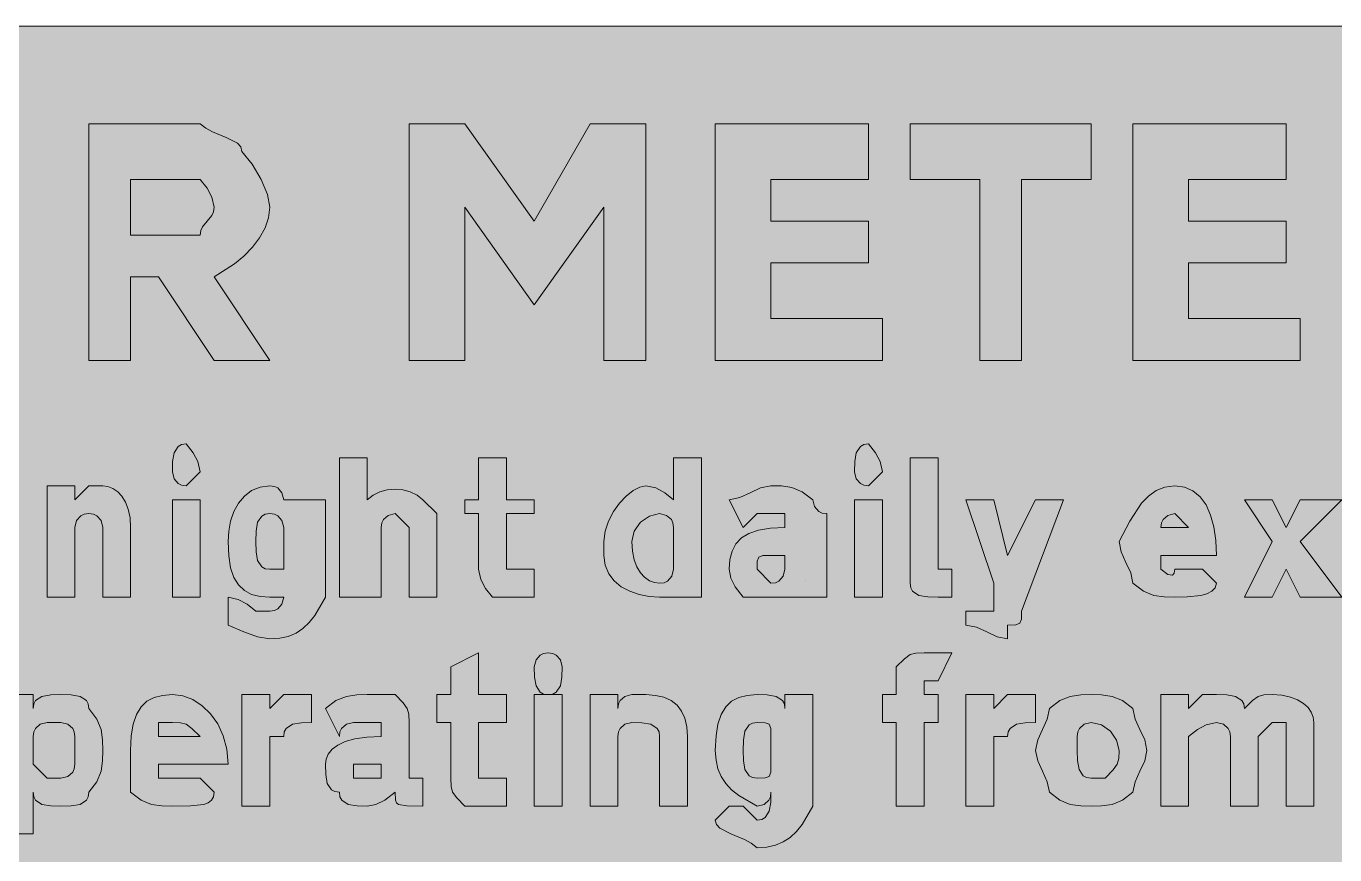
# Model space of a CAD drawing. Header units: metres. Extents: x 9 to 558, y 11 to 260.
# Drawn here: x 253.4 to 366.2, y 188.3 to 259.7 of the extents above; entities that cross this region are included whole.
import ezdxf

# ---------------------------------------------------------------- set-up
doc = ezdxf.new("R2010")
doc.units = ezdxf.units.M
for name, color, linetype, true_color in [('FILL_BLACK_000000', 7, 'Continuous', 0x000000), ('FILL_YELLOW_FFFF00', 7, 'Continuous', 0xffff00), ('STROKE_BLACK_000000', 7, 'Continuous', 0x000000)]:
    doc.layers.add(name, color=color, linetype=linetype, true_color=true_color)

msp = doc.modelspace()

# ---------------------------------------------------------------- hatches: boundary and pattern name
at = {"layer": 'FILL_BLACK_000000', "true_color": 0x000000}
h = msp.add_hatch(color=7, dxfattribs=at)
h.dxf.hatch_style = 1
h.paths.add_polyline_path([(258.81, 230.88), (258.81, 251.28), (268.41, 251.28), (268.91, 250.88), (269.48, 250.57), (270.66, 250.08), (271.62, 249.59), (271.9, 249.28), (272.01, 248.88), (272.89, 247.79), (273.66, 246.48), (274.2, 245.17), (274.41, 244.08), (274.3, 243.18), (274, 242.3), (273.52, 241.44), (272.91, 240.63), (272.18, 239.87), (271.37, 239.19), (269.61, 238.08), (274.41, 230.88), (269.61, 230.88), (264.81, 238.08), (262.41, 238.08), (262.41, 230.88), (258.81, 230.88)])
h.paths.add_polyline_path([(268.41, 241.68), (268.46, 242.08), (268.6, 242.39), (269.01, 242.88), (269.42, 243.37), (269.56, 243.68), (269.61, 244.08), (269.42, 244.96), (269.01, 245.73), (268.41, 246.48), (267.21, 246.48), (262.41, 246.48), (262.41, 241.68), (267.21, 241.68), (268.41, 241.68)], flags=16)
h = msp.add_hatch(color=7, dxfattribs=at)
h.dxf.hatch_style = 1
h.paths.add_polyline_path([(291.21, 244.08), (291.21, 230.88), (286.41, 230.88), (286.41, 251.28), (291.21, 251.28), (297.21, 242.88), (302.01, 251.28), (306.81, 251.28), (306.81, 230.88), (303.21, 230.88), (303.21, 244.08), (297.21, 235.68), (291.21, 244.08)])
h = msp.add_hatch(color=7, dxfattribs=at)
h.dxf.hatch_style = 1
h.paths.add_polyline_path([(317.61, 234.48), (327.21, 234.48), (327.21, 230.88), (312.81, 230.88), (312.81, 251.28), (326.01, 251.28), (326.01, 246.48), (317.61, 246.48), (317.61, 242.88), (326.01, 242.88), (326.01, 239.28), (317.61, 239.28), (317.61, 234.48)])
h = msp.add_hatch(color=7, dxfattribs=at)
h.dxf.hatch_style = 1
h.paths.add_polyline_path([(339.21, 230.88), (335.61, 230.88), (335.61, 246.48), (329.61, 246.48), (329.61, 251.28), (345.21, 251.28), (345.21, 246.48), (339.21, 246.48), (339.21, 230.88)])
h = msp.add_hatch(color=7, dxfattribs=at)
h.dxf.hatch_style = 1
h.paths.add_polyline_path([(353.61, 234.48), (363.21, 234.48), (363.21, 230.88), (348.81, 230.88), (348.81, 251.28), (362.01, 251.28), (362.01, 246.48), (353.61, 246.48), (353.61, 242.88), (362.01, 242.88), (362.01, 239.28), (353.61, 239.28), (353.61, 234.48)])
h = msp.add_hatch(color=7, dxfattribs=at)
h.dxf.hatch_style = 1
h.paths.add_polyline_path([(267.21, 220.08), (266.81, 220.13), (266.52, 220.27), (266.16, 220.68), (266.01, 221.28), (266.03, 222.16), (266.16, 222.93), (266.52, 223.47), (266.81, 223.63), (267.21, 223.68), (267.81, 222.93), (268.22, 222.16), (268.41, 221.28), (267.21, 220.08)])
h = msp.add_hatch(color=7, dxfattribs=at)
h.dxf.hatch_style = 1
h.paths.add_polyline_path([(326.01, 220.08), (325.61, 220.13), (325.32, 220.27), (324.96, 220.68), (324.81, 221.28), (324.83, 222.16), (324.96, 222.93), (325.32, 223.47), (325.61, 223.63), (326.01, 223.68), (326.61, 222.93), (327.02, 222.16), (327.21, 221.28), (326.01, 220.08)])
h = msp.add_hatch(color=7, dxfattribs=at)
h.dxf.hatch_style = 1
h.paths.add_polyline_path([(283.31, 219.27), (283.9, 219.55), (284.54, 219.72), (285.21, 219.78), (285.88, 219.72), (286.52, 219.55), (287.11, 219.27), (287.61, 218.88), (288.81, 217.68), (288.81, 216.48), (288.81, 210.48), (286.41, 210.48), (286.41, 215.28), (286.41, 216.48), (285.21, 217.68), (284.61, 217.53), (284.2, 217.17), (284.06, 216.88), (284.01, 216.48), (284.01, 215.28), (284.01, 210.48), (280.41, 210.48), (280.41, 222.48), (282.81, 222.48), (282.81, 218.88), (283.31, 219.27)])
h = msp.add_hatch(color=7, dxfattribs=at)
h.dxf.hatch_style = 1
h.paths.add_polyline_path([(297.21, 218.88), (297.21, 217.68), (294.81, 217.68), (294.81, 212.88), (296.01, 212.88), (297.21, 212.88), (297.21, 210.48), (294.81, 210.48), (293.61, 210.48), (293.01, 211.23), (292.6, 212), (292.41, 212.88), (292.41, 217.68), (291.21, 217.68), (291.21, 218.88), (292.41, 218.88), (292.41, 222.48), (294.81, 222.48), (294.81, 218.88), (297.21, 218.88)])
h = msp.add_hatch(color=7, dxfattribs=at)
h.dxf.hatch_style = 1
h.paths.add_polyline_path([(311.61, 222.48), (311.61, 210.48), (309.21, 210.48), (308.01, 210.48), (307.11, 210.54), (306.25, 210.7), (305.44, 210.99), (304.71, 211.38), (304.1, 211.89), (303.62, 212.5), (303.32, 213.24), (303.21, 214.08), (303.21, 215.28), (303.32, 216.18), (303.6, 217.04), (304.03, 217.85), (304.56, 218.58), (305.14, 219.19), (305.74, 219.67), (306.31, 219.97), (306.81, 220.08), (307.69, 219.89), (308.46, 219.48), (309.21, 218.88), (309.21, 222.48), (311.61, 222.48)])
h.paths.add_polyline_path([(309.21, 216.48), (309.16, 216.88), (309.02, 217.17), (308.61, 217.53), (308.01, 217.68), (307.13, 217.47), (306.36, 216.93), (305.82, 216.16), (305.61, 215.28), (305.66, 214.44), (305.82, 213.7), (306.05, 213.09), (306.36, 212.58), (306.72, 212.19), (307.13, 211.9), (307.56, 211.74), (308.01, 211.68), (308.41, 211.73), (308.7, 211.87), (309.06, 212.28), (309.21, 212.88), (309.21, 215.28), (309.21, 216.48)], flags=16)
h = msp.add_hatch(color=7, dxfattribs=at)
h.dxf.hatch_style = 1
h.paths.add_polyline_path([(332.01, 212.88), (333.21, 212.88), (333.21, 210.48), (332.01, 210.48), (331.13, 210.5), (330.36, 210.63), (329.82, 210.99), (329.66, 211.28), (329.61, 211.68), (329.61, 212.88), (329.61, 222.48), (332.01, 222.48), (332.01, 212.88)])
h = msp.add_hatch(color=7, dxfattribs=at)
h.dxf.hatch_style = 1
h.paths.add_polyline_path([(260.01, 210.48), (260.01, 215.28), (260.01, 216.48), (259.86, 217.08), (259.5, 217.49), (259.21, 217.63), (258.81, 217.68), (258.41, 217.63), (258.12, 217.49), (257.76, 217.08), (257.61, 216.48), (257.61, 210.48), (255.21, 210.48), (255.21, 220.08), (257.61, 220.08), (257.61, 218.88), (258.81, 220.08), (260.01, 220.08), (260.46, 220.02), (260.89, 219.85), (261.3, 219.57), (261.66, 219.18), (261.97, 218.67), (262.2, 218.05), (262.36, 217.32), (262.41, 216.48), (262.41, 210.48), (260.01, 210.48)])
h = msp.add_hatch(color=7, dxfattribs=at)
h.dxf.hatch_style = 1
h.paths.add_polyline_path([(272.83, 210.72), (272.22, 211.05), (271.71, 211.53), (271.32, 212.18), (271.03, 213.01), (270.87, 214.04), (270.81, 215.28), (270.87, 216.18), (271.03, 217.04), (271.32, 217.85), (271.71, 218.58), (272.22, 219.19), (272.83, 219.67), (273.57, 219.97), (274.41, 220.08), (274.81, 220.03), (275.1, 219.89), (275.46, 219.48), (275.61, 218.88), (279.21, 218.88), (279.21, 210.48), (278.29, 208.9), (277.8, 208.29), (277.26, 207.78), (276.67, 207.39), (276, 207.1), (275.26, 206.94), (274.41, 206.88), (273.34, 207.07), (272.16, 207.48), (270.81, 208.08), (270.81, 210.48), (271.69, 210.29), (272.46, 209.88), (273.21, 209.28), (274.41, 209.28), (274.81, 209.33), (275.1, 209.47), (275.46, 209.88), (275.61, 210.48), (274.41, 210.48), (273.57, 210.54), (272.83, 210.72)])
h.paths.add_polyline_path([(275.1, 217.49), (274.81, 217.63), (274.41, 217.68), (274.01, 217.63), (273.72, 217.47), (273.36, 216.93), (273.23, 216.16), (273.21, 215.28), (273.23, 214.4), (273.36, 213.63), (273.72, 213.09), (274.01, 212.93), (274.41, 212.88), (275.61, 212.88), (275.61, 214.08), (275.61, 216.48), (275.46, 217.08), (275.1, 217.49)], flags=16)
h = msp.add_hatch(color=7, dxfattribs=at)
h.dxf.hatch_style = 1
h.paths.add_polyline_path([(317.61, 217.68), (316.41, 217.68), (315.21, 216.48), (314.01, 218.88), (314.91, 219.07), (315.81, 219.48), (316.71, 219.89), (317.61, 220.08), (318.51, 220.06), (319.41, 219.93), (320.31, 219.57), (321.21, 218.88), (321.36, 218.28), (321.72, 217.87), (322.01, 217.73), (322.41, 217.68), (322.41, 212.88), (322.41, 211.68), (322.41, 210.48), (320.01, 210.48), (317.61, 210.48), (315.21, 210.48), (314.52, 211.36), (314.16, 212.13), (314.01, 212.88), (314.07, 213.72), (314.25, 214.45), (314.58, 215.07), (315.06, 215.58), (315.71, 215.97), (316.54, 216.25), (317.57, 216.42), (318.81, 216.48), (318.81, 217.68), (317.61, 217.68)])
h.paths.add_polyline_path([(318.01, 211.73), (318.3, 211.87), (318.66, 212.28), (318.81, 212.88), (318.81, 214.08), (317.61, 214.08), (316.92, 214.06), (316.56, 213.93), (316.43, 213.57), (316.41, 212.88), (317.61, 211.68), (318.01, 211.73)], flags=16)
h = msp.add_hatch(color=7, dxfattribs=at)
h.dxf.hatch_style = 1
h.paths.add_polyline_path([(351.21, 212.88), (351.81, 212.43), (352.22, 212.37), (352.36, 212.54), (352.41, 212.88), (354.81, 212.88), (356.01, 211.68), (355.9, 211.28), (355.62, 210.99), (355.19, 210.77), (354.66, 210.63), (353.48, 210.5), (352.41, 210.48), (351.51, 210.5), (350.61, 210.63), (349.71, 210.99), (348.81, 211.68), (348.62, 212.58), (348.21, 213.48), (347.8, 214.38), (347.61, 215.28), (348.53, 217.04), (349.56, 218.58), (350.15, 219.19), (350.82, 219.67), (351.56, 219.97), (352.41, 220.08), (353.25, 219.97), (353.98, 219.65), (354.6, 219.13), (355.11, 218.43), (355.5, 217.56), (355.78, 216.54), (355.95, 215.37), (356.01, 214.08), (351.21, 214.08), (351.21, 212.88)])
h.paths.add_polyline_path([(353.61, 216.48), (352.41, 217.68), (351.81, 217.53), (351.4, 217.17), (351.26, 216.88), (351.21, 216.48), (353.61, 216.48)], flags=16)
h = msp.add_hatch(color=7, dxfattribs=at)
h.dxf.hatch_style = 1
h.paths.add_polyline_path([(266.01, 210.48), (266.01, 218.88), (268.41, 218.88), (268.41, 210.48), (266.01, 210.48)])
h = msp.add_hatch(color=7, dxfattribs=at)
h.dxf.hatch_style = 1
h.paths.add_polyline_path([(324.81, 210.48), (324.81, 218.88), (327.21, 218.88), (327.21, 210.48), (324.81, 210.48)])
h = msp.add_hatch(color=7, dxfattribs=at)
h.dxf.hatch_style = 1
h.paths.add_polyline_path([(339.21, 209.28), (339.19, 208.59), (339.06, 208.23), (338.7, 208.1), (338.01, 208.08), (338.01, 206.88), (337.11, 207.07), (336.21, 207.48), (335.31, 207.89), (334.41, 208.08), (334.41, 209.28), (335.61, 209.28), (336.81, 209.28), (336.81, 210.48), (336.81, 211.68), (334.41, 218.88), (336.81, 218.88), (338.01, 214.08), (340.41, 218.88), (342.81, 218.88), (339.21, 209.28)])
h = msp.add_hatch(color=7, dxfattribs=at)
h.dxf.hatch_style = 1
h.paths.add_polyline_path([(366.81, 218.88), (363.21, 215.28), (366.81, 210.48), (363.21, 210.48), (362.01, 212.88), (360.81, 210.48), (358.41, 210.48), (360.81, 215.28), (358.41, 218.88), (360.81, 218.88), (362.01, 216.48), (363.21, 218.88), (366.81, 218.88)])
h = msp.add_hatch(color=7, dxfattribs=at)
h.dxf.hatch_style = 1
h.paths.add_polyline_path([(294.81, 202.08), (294.81, 199.68), (292.41, 199.68), (292.41, 196.08), (292.41, 194.88), (293.61, 194.88), (294.81, 194.88), (294.81, 192.48), (292.41, 192.48), (291.21, 192.48), (290.52, 193.19), (290.16, 193.68), (290.03, 194.17), (290.01, 194.88), (290.01, 199.68), (288.81, 199.68), (288.81, 202.08), (290.01, 202.08), (290.01, 204.48), (292.41, 205.68), (292.41, 202.08), (294.81, 202.08)])
h = msp.add_hatch(color=7, dxfattribs=at)
h.dxf.hatch_style = 1
h.paths.add_polyline_path([(299.59, 203.6), (299.46, 202.83), (299.1, 202.29), (298.81, 202.13), (298.41, 202.08), (298.01, 202.13), (297.72, 202.29), (297.36, 202.83), (297.23, 203.6), (297.21, 204.48), (297.36, 205.08), (297.72, 205.49), (298.01, 205.63), (298.41, 205.68), (298.81, 205.63), (299.1, 205.49), (299.46, 205.08), (299.61, 204.48), (299.59, 203.6)])
h = msp.add_hatch(color=7, dxfattribs=at)
h.dxf.hatch_style = 1
h.paths.add_polyline_path([(328.41, 192.48), (328.41, 199.68), (327.21, 199.68), (327.21, 202.08), (328.41, 202.08), (328.41, 203.28), (328.41, 204.48), (329.12, 205.17), (329.61, 205.53), (330.1, 205.66), (330.81, 205.68), (333.21, 205.68), (332.01, 203.28), (330.81, 203.28), (330.81, 202.08), (332.01, 202.08), (332.01, 199.68), (330.81, 199.68), (330.81, 192.48), (328.41, 192.48)])
h = msp.add_hatch(color=7, dxfattribs=at)
h.dxf.hatch_style = 1
h.paths.add_polyline_path([(259.86, 195.48), (259.5, 194.58), (258.81, 193.68), (258.76, 193.28), (258.6, 192.99), (258.06, 192.63), (257.29, 192.5), (256.41, 192.48), (255.53, 192.5), (254.76, 192.63), (254.22, 192.99), (254.06, 193.28), (254.01, 193.68), (254.01, 190.08), (251.61, 190.08), (251.61, 202.08), (254.01, 202.08), (254.01, 200.88), (254.06, 201.28), (254.22, 201.57), (254.76, 201.93), (255.53, 202.06), (256.41, 202.08), (257.29, 202.06), (258.06, 201.93), (258.6, 201.57), (258.76, 201.28), (258.81, 200.88), (259.5, 199.98), (259.86, 199.08), (259.99, 198.18), (260.01, 197.28), (259.99, 196.38), (259.86, 195.48)])
h.paths.add_polyline_path([(257.42, 195.39), (257.56, 195.68), (257.61, 196.08), (257.61, 198.48), (257.56, 198.88), (257.42, 199.17), (257.01, 199.53), (256.41, 199.68), (255.21, 199.68), (254.61, 199.53), (254.2, 199.17), (254.06, 198.88), (254.01, 198.48), (254.01, 196.08), (255.21, 194.88), (256.41, 194.88), (257.01, 195.03), (257.42, 195.39)], flags=16)
h = msp.add_hatch(color=7, dxfattribs=at)
h.dxf.hatch_style = 1
h.paths.add_polyline_path([(264.81, 194.88), (266.01, 194.88), (268.41, 194.88), (269.61, 193.68), (269.55, 193.28), (269.38, 192.99), (269.1, 192.77), (268.71, 192.63), (267.58, 192.5), (266.01, 192.48), (265.11, 192.5), (264.21, 192.63), (263.31, 192.99), (262.41, 193.68), (262.41, 197.28), (262.47, 198.52), (262.63, 199.55), (262.92, 200.38), (263.31, 201.03), (263.82, 201.51), (264.43, 201.84), (265.17, 202.02), (266.01, 202.08), (266.91, 201.97), (267.77, 201.65), (268.58, 201.13), (269.31, 200.43), (269.92, 199.56), (270.4, 198.54), (270.7, 197.37), (270.81, 196.08), (264.81, 196.08), (264.81, 194.88)])
h.paths.add_polyline_path([(267.7, 199.17), (267.21, 199.53), (266.72, 199.66), (266.01, 199.68), (264.81, 199.68), (264.81, 198.48), (268.41, 198.48), (267.7, 199.17)], flags=16)
h = msp.add_hatch(color=7, dxfattribs=at)
h.dxf.hatch_style = 1
h.paths.add_polyline_path([(272.01, 202.08), (274.41, 202.08), (274.41, 200.88), (275.61, 202.08), (278.01, 202.08), (278.01, 199.68), (277.13, 199.66), (276.36, 199.53), (275.82, 199.17), (275.66, 198.88), (275.61, 198.48), (274.41, 198.48), (274.41, 192.48), (272.01, 192.48), (272.01, 202.08)])
h = msp.add_hatch(color=7, dxfattribs=at)
h.dxf.hatch_style = 1
h.paths.add_polyline_path([(282.81, 199.68), (281.61, 199.68), (281.01, 199.53), (280.6, 199.17), (280.46, 198.88), (280.41, 198.48), (279.21, 200.88), (280.11, 201.57), (281.01, 201.93), (281.91, 202.06), (282.81, 202.08), (285.21, 202.08), (285.9, 201.37), (286.26, 200.88), (286.39, 200.39), (286.41, 199.68), (286.41, 194.88), (287.61, 194.88), (287.61, 192.48), (286.22, 192.5), (285.51, 192.63), (285.34, 192.77), (285.25, 192.99), (285.21, 193.68), (284.33, 192.99), (283.56, 192.63), (282.81, 192.48), (281.93, 192.5), (281.16, 192.63), (280.62, 192.99), (280.46, 193.28), (280.41, 193.68), (280.01, 193.73), (279.72, 193.89), (279.36, 194.43), (279.23, 195.2), (279.21, 196.08), (279.27, 196.53), (279.45, 196.96), (279.78, 197.37), (280.26, 197.73), (280.91, 198.04), (281.74, 198.27), (282.77, 198.43), (284.01, 198.48), (284.01, 199.68), (282.81, 199.68)])
h.paths.add_polyline_path([(282.81, 194.88), (284.01, 194.88), (284.01, 196.08), (281.61, 196.08), (281.61, 194.88), (282.81, 194.88)], flags=16)
h = msp.add_hatch(color=7, dxfattribs=at)
h.dxf.hatch_style = 1
h.paths.add_polyline_path([(297.21, 192.48), (297.21, 202.08), (299.61, 202.08), (299.61, 192.48), (297.21, 192.48)])
h = msp.add_hatch(color=7, dxfattribs=at)
h.dxf.hatch_style = 1
h.paths.add_polyline_path([(308.01, 192.48), (308.01, 198.48), (307.96, 198.88), (307.8, 199.17), (307.26, 199.53), (306.49, 199.66), (305.61, 199.68), (305.01, 199.53), (304.6, 199.17), (304.46, 198.88), (304.41, 198.48), (304.41, 192.48), (302.01, 192.48), (302.01, 202.08), (304.41, 202.08), (304.41, 200.88), (304.46, 201.28), (304.6, 201.57), (305.01, 201.93), (305.61, 202.08), (306.81, 202.08), (307.65, 202.02), (308.38, 201.85), (309, 201.57), (309.51, 201.18), (309.9, 200.67), (310.18, 200.05), (310.35, 199.32), (310.41, 198.48), (310.41, 192.48), (308.01, 192.48)])
h = msp.add_hatch(color=7, dxfattribs=at)
h.dxf.hatch_style = 1
h.paths.add_polyline_path([(319.8, 190.29), (319.26, 189.78), (318.67, 189.39), (318, 189.1), (317.26, 188.94), (316.41, 188.88), (315.91, 189.28), (315.34, 189.59), (314.16, 190.08), (313.2, 190.57), (312.92, 190.88), (312.81, 191.28), (314.01, 192.48), (315.21, 192.48), (316.41, 191.28), (316.81, 191.33), (317.1, 191.49), (317.46, 192.03), (317.59, 192.8), (317.61, 193.68), (317.56, 193.28), (317.42, 192.99), (317.01, 192.63), (316.41, 192.48), (314.83, 193.4), (314.22, 193.89), (313.71, 194.43), (313.32, 195.02), (313.03, 195.69), (312.87, 196.43), (312.81, 197.28), (312.87, 198.52), (313.03, 199.55), (313.32, 200.38), (313.71, 201.03), (314.22, 201.51), (314.83, 201.84), (315.57, 202.02), (316.41, 202.08), (317.29, 202.06), (318.06, 201.93), (318.6, 201.57), (318.76, 201.28), (318.81, 200.88), (318.81, 202.08), (321.21, 202.08), (321.21, 192.48), (320.29, 190.9), (319.8, 190.29)])
h.paths.add_polyline_path([(317.46, 199.53), (317.1, 199.66), (316.41, 199.68), (316.01, 199.63), (315.72, 199.47), (315.36, 198.93), (315.23, 198.16), (315.21, 197.28), (315.23, 196.4), (315.36, 195.63), (315.72, 195.09), (316.01, 194.93), (316.41, 194.88), (317.1, 194.9), (317.46, 195.03), (317.59, 195.39), (317.61, 196.08), (317.61, 198.48), (317.59, 199.17), (317.46, 199.53)], flags=16)
h = msp.add_hatch(color=7, dxfattribs=at)
h.dxf.hatch_style = 1
h.paths.add_polyline_path([(334.41, 202.08), (336.81, 202.08), (336.81, 200.88), (338.01, 202.08), (340.41, 202.08), (340.41, 199.68), (339.53, 199.66), (338.76, 199.53), (338.22, 199.17), (338.06, 198.88), (338.01, 198.48), (336.81, 198.48), (336.81, 192.48), (334.41, 192.48), (334.41, 202.08)])
h = msp.add_hatch(color=7, dxfattribs=at)
h.dxf.hatch_style = 1
h.paths.add_polyline_path([(349.41, 195.48), (349, 194.58), (348.81, 193.68), (347.91, 192.99), (347.01, 192.63), (346.11, 192.5), (345.21, 192.48), (344.31, 192.5), (343.41, 192.63), (342.51, 192.99), (341.61, 193.68), (341.42, 194.58), (341.01, 195.48), (340.6, 196.38), (340.41, 197.28), (340.6, 198.18), (341.01, 199.08), (341.42, 199.98), (341.61, 200.88), (342.51, 201.57), (343.41, 201.93), (344.31, 202.06), (345.21, 202.08), (346.11, 202.06), (347.01, 201.93), (347.91, 201.57), (348.81, 200.88), (349, 199.98), (349.41, 199.08), (349.82, 198.18), (350.01, 197.28), (349.82, 196.38), (349.41, 195.48)])
h.paths.add_polyline_path([(346.86, 198.93), (346.09, 199.47), (345.21, 199.68), (344.61, 199.53), (344.2, 199.17), (344.06, 198.88), (344.01, 198.48), (344.01, 197.28), (344.03, 196.4), (344.16, 195.63), (344.52, 195.09), (344.81, 194.93), (345.21, 194.88), (346.41, 194.88), (347.1, 195.59), (347.46, 196.08), (347.59, 196.57), (347.61, 197.28), (347.4, 198.16), (346.86, 198.93)], flags=16)
h = msp.add_hatch(color=7, dxfattribs=at)
h.dxf.hatch_style = 1
h.paths.add_polyline_path([(359.61, 198.48), (359.61, 192.48), (357.21, 192.48), (357.21, 198.48), (357.16, 198.88), (357.02, 199.17), (356.61, 199.53), (356.01, 199.68), (355.13, 199.49), (354.36, 199.08), (353.61, 198.48), (353.61, 192.48), (351.21, 192.48), (351.21, 202.08), (353.61, 202.08), (353.61, 200.88), (354.81, 202.08), (356.01, 202.08), (356.89, 202.06), (357.66, 201.93), (358.2, 201.57), (358.36, 201.28), (358.41, 200.88), (359.12, 201.57), (359.61, 201.93), (360.1, 202.06), (360.81, 202.08), (361.65, 202.03), (362.38, 201.87), (363, 201.64), (363.51, 201.33), (363.9, 200.97), (364.18, 200.56), (364.35, 200.13), (364.41, 199.68), (364.41, 192.48), (362.01, 192.48), (362.01, 198.48), (362.01, 199.68), (360.81, 199.68), (359.61, 198.48)])
at = {"layer": 'FILL_YELLOW_FFFF00', "true_color": 0xffff00}
h = msp.add_hatch(color=7, dxfattribs=at)
h.dxf.hatch_style = 1
h.paths.add_polyline_path([(551.26, 259.63), (552.02, 259.47), (553.41, 258.93), (556.41, 257.28), (556.81, 256.78), (557.1, 256.19), (557.46, 254.88), (557.61, 252.48), (557.61, 18.48), (557.61, 16.08), (557.42, 15.2), (557.01, 14.43), (556.41, 13.68), (554.8, 12.29), (554.09, 11.87), (553.41, 11.58), (552.02, 11.32), (550.41, 11.28), (16.41, 11.28), (14.01, 11.28), (13.13, 11.99), (12.36, 12.48), (11.82, 12.97), (11.66, 13.28), (11.61, 13.68), (10.82, 14.13), (10.22, 14.6), (9.8, 15.09), (9.51, 15.63), (9.25, 16.89), (9.21, 18.48), (9.21, 252.48), (9.21, 254.88), (11.61, 257.28), (12.36, 257.88), (13.13, 258.29), (14.01, 258.48), (14.76, 259.08), (15.53, 259.49), (16.41, 259.68), (550.41, 259.68), (551.26, 259.63)])

# ---------------------------------------------------------------- linework, layer by layer
at = {"layer": 'FILL_BLACK_000000', "lineweight": 0, "true_color": 0x000000}
for points in [[(258.81, 230.88), (258.81, 251.28), (268.41, 251.28), (268.91, 250.88), (269.48, 250.57), (270.66, 250.08), (271.62, 249.59), (271.9, 249.28), (272.01, 248.88), (272.89, 247.79), (273.66, 246.48), (274.2, 245.17), (274.41, 244.08), (274.3, 243.18), (274, 242.3), (273.52, 241.44), (272.91, 240.63), (272.18, 239.87), (271.37, 239.19), (269.61, 238.08), (274.41, 230.88), (269.61, 230.88), (264.81, 238.08), (262.41, 238.08), (262.41, 230.88)], [(291.21, 244.08), (291.21, 230.88), (286.41, 230.88), (286.41, 251.28), (291.21, 251.28), (297.21, 242.88), (302.01, 251.28), (306.81, 251.28), (306.81, 230.88), (303.21, 230.88), (303.21, 244.08), (297.21, 235.68)], [(317.61, 234.48), (327.21, 234.48), (327.21, 230.88), (312.81, 230.88), (312.81, 251.28), (326.01, 251.28), (326.01, 246.48), (317.61, 246.48), (317.61, 242.88), (326.01, 242.88), (326.01, 239.28), (317.61, 239.28)], [(339.21, 230.88), (335.61, 230.88), (335.61, 246.48), (329.61, 246.48), (329.61, 251.28), (345.21, 251.28), (345.21, 246.48), (339.21, 246.48)], [(353.61, 234.48), (363.21, 234.48), (363.21, 230.88), (348.81, 230.88), (348.81, 251.28), (362.01, 251.28), (362.01, 246.48), (353.61, 246.48), (353.61, 242.88), (362.01, 242.88), (362.01, 239.28), (353.61, 239.28)], [(268.41, 241.68), (268.46, 242.08), (268.6, 242.39), (269.01, 242.88), (269.42, 243.37), (269.56, 243.68), (269.61, 244.08), (269.42, 244.96), (269.01, 245.73), (268.41, 246.48), (267.21, 246.48), (262.41, 246.48), (262.41, 241.68), (267.21, 241.68)], [(267.21, 220.08), (266.81, 220.13), (266.52, 220.27), (266.16, 220.68), (266.01, 221.28), (266.03, 222.16), (266.16, 222.93), (266.52, 223.47), (266.81, 223.63), (267.21, 223.68), (267.81, 222.93), (268.22, 222.16), (268.41, 221.28)], [(326.01, 220.08), (325.61, 220.13), (325.32, 220.27), (324.96, 220.68), (324.81, 221.28), (324.83, 222.16), (324.96, 222.93), (325.32, 223.47), (325.61, 223.63), (326.01, 223.68), (326.61, 222.93), (327.02, 222.16), (327.21, 221.28)], [(283.31, 219.27), (283.9, 219.55), (284.54, 219.72), (285.21, 219.78), (285.88, 219.72), (286.52, 219.55), (287.11, 219.27), (287.61, 218.88), (288.81, 217.68), (288.81, 216.48), (288.81, 210.48), (286.41, 210.48), (286.41, 215.28), (286.41, 216.48), (285.21, 217.68), (284.61, 217.53), (284.2, 217.17), (284.06, 216.88), (284.01, 216.48), (284.01, 215.28), (284.01, 210.48), (280.41, 210.48), (280.41, 222.48), (282.81, 222.48), (282.81, 218.88)], [(297.21, 218.88), (297.21, 217.68), (294.81, 217.68), (294.81, 212.88), (296.01, 212.88), (297.21, 212.88), (297.21, 210.48), (294.81, 210.48), (293.61, 210.48), (293.01, 211.23), (292.6, 212), (292.41, 212.88), (292.41, 217.68), (291.21, 217.68), (291.21, 218.88), (292.41, 218.88), (292.41, 222.48), (294.81, 222.48), (294.81, 218.88)], [(311.61, 222.48), (311.61, 210.48), (309.21, 210.48), (308.01, 210.48), (307.11, 210.54), (306.25, 210.7), (305.44, 210.99), (304.71, 211.38), (304.1, 211.89), (303.62, 212.5), (303.32, 213.24), (303.21, 214.08), (303.21, 215.28), (303.32, 216.18), (303.6, 217.04), (304.03, 217.85), (304.56, 218.58), (305.14, 219.19), (305.74, 219.67), (306.31, 219.97), (306.81, 220.08), (307.69, 219.89), (308.46, 219.48), (309.21, 218.88), (309.21, 222.48)], [(332.01, 212.88), (333.21, 212.88), (333.21, 210.48), (332.01, 210.48), (331.13, 210.5), (330.36, 210.63), (329.82, 210.99), (329.66, 211.28), (329.61, 211.68), (329.61, 212.88), (329.61, 222.48), (332.01, 222.48)], [(260.01, 210.48), (260.01, 215.28), (260.01, 216.48), (259.86, 217.08), (259.5, 217.49), (259.21, 217.63), (258.81, 217.68), (258.41, 217.63), (258.12, 217.49), (257.76, 217.08), (257.61, 216.48), (257.61, 210.48), (255.21, 210.48), (255.21, 220.08), (257.61, 220.08), (257.61, 218.88), (258.81, 220.08), (260.01, 220.08), (260.46, 220.02), (260.89, 219.85), (261.3, 219.57), (261.66, 219.18), (261.97, 218.67), (262.2, 218.05), (262.36, 217.32), (262.41, 216.48), (262.41, 210.48)], [(272.83, 210.72), (272.22, 211.05), (271.71, 211.53), (271.32, 212.18), (271.03, 213.01), (270.87, 214.04), (270.81, 215.28), (270.87, 216.18), (271.03, 217.04), (271.32, 217.85), (271.71, 218.58), (272.22, 219.19), (272.83, 219.67), (273.57, 219.97), (274.41, 220.08), (274.81, 220.03), (275.1, 219.89), (275.46, 219.48), (275.61, 218.88), (279.21, 218.88), (279.21, 210.48), (278.29, 208.9), (277.8, 208.29), (277.26, 207.78), (276.67, 207.39), (276, 207.1), (275.26, 206.94), (274.41, 206.88), (273.34, 207.07), (272.16, 207.48), (270.81, 208.08), (270.81, 210.48), (271.69, 210.29), (272.46, 209.88), (273.21, 209.28), (274.41, 209.28), (274.81, 209.33), (275.1, 209.47), (275.46, 209.88), (275.61, 210.48), (274.41, 210.48), (273.57, 210.54)], [(317.61, 217.68), (316.41, 217.68), (315.21, 216.48), (314.01, 218.88), (314.91, 219.07), (315.81, 219.48), (316.71, 219.89), (317.61, 220.08), (318.51, 220.06), (319.41, 219.93), (320.31, 219.57), (321.21, 218.88), (321.36, 218.28), (321.72, 217.87), (322.01, 217.73), (322.41, 217.68), (322.41, 212.88), (322.41, 211.68), (322.41, 210.48), (320.01, 210.48), (317.61, 210.48), (315.21, 210.48), (314.52, 211.36), (314.16, 212.13), (314.01, 212.88), (314.07, 213.72), (314.25, 214.45), (314.58, 215.07), (315.06, 215.58), (315.71, 215.97), (316.54, 216.25), (317.57, 216.42), (318.81, 216.48), (318.81, 217.68)], [(351.21, 212.88), (351.81, 212.43), (352.22, 212.37), (352.36, 212.54), (352.41, 212.88), (354.81, 212.88), (356.01, 211.68), (355.9, 211.28), (355.62, 210.99), (355.19, 210.77), (354.66, 210.63), (353.48, 210.5), (352.41, 210.48), (351.51, 210.5), (350.61, 210.63), (349.71, 210.99), (348.81, 211.68), (348.62, 212.58), (348.21, 213.48), (347.8, 214.38), (347.61, 215.28), (348.53, 217.04), (349.56, 218.58), (350.15, 219.19), (350.82, 219.67), (351.56, 219.97), (352.41, 220.08), (353.25, 219.97), (353.98, 219.65), (354.6, 219.13), (355.11, 218.43), (355.5, 217.56), (355.78, 216.54), (355.95, 215.37), (356.01, 214.08), (351.21, 214.08)], [(266.01, 210.48), (266.01, 218.88), (268.41, 218.88), (268.41, 210.48)], [(324.81, 210.48), (324.81, 218.88), (327.21, 218.88), (327.21, 210.48)], [(339.21, 209.28), (339.19, 208.59), (339.06, 208.23), (338.7, 208.1), (338.01, 208.08), (338.01, 206.88), (337.11, 207.07), (336.21, 207.48), (335.31, 207.89), (334.41, 208.08), (334.41, 209.28), (335.61, 209.28), (336.81, 209.28), (336.81, 210.48), (336.81, 211.68), (334.41, 218.88), (336.81, 218.88), (338.01, 214.08), (340.41, 218.88), (342.81, 218.88)], [(366.81, 218.88), (363.21, 215.28), (366.81, 210.48), (363.21, 210.48), (362.01, 212.88), (360.81, 210.48), (358.41, 210.48), (360.81, 215.28), (358.41, 218.88), (360.81, 218.88), (362.01, 216.48), (363.21, 218.88)], [(275.1, 217.49), (274.81, 217.63), (274.41, 217.68), (274.01, 217.63), (273.72, 217.47), (273.36, 216.93), (273.23, 216.16), (273.21, 215.28), (273.23, 214.4), (273.36, 213.63), (273.72, 213.09), (274.01, 212.93), (274.41, 212.88), (275.61, 212.88), (275.61, 214.08), (275.61, 216.48), (275.46, 217.08)], [(309.21, 216.48), (309.16, 216.88), (309.02, 217.17), (308.61, 217.53), (308.01, 217.68), (307.13, 217.47), (306.36, 216.93), (305.82, 216.16), (305.61, 215.28), (305.66, 214.44), (305.82, 213.7), (306.05, 213.09), (306.36, 212.58), (306.72, 212.19), (307.13, 211.9), (307.56, 211.74), (308.01, 211.68), (308.41, 211.73), (308.7, 211.87), (309.06, 212.28), (309.21, 212.88), (309.21, 215.28)], [(353.61, 216.48), (352.41, 217.68), (351.81, 217.53), (351.4, 217.17), (351.26, 216.88), (351.21, 216.48)], [(318.01, 211.73), (318.3, 211.87), (318.66, 212.28), (318.81, 212.88), (318.81, 214.08), (317.61, 214.08), (316.92, 214.06), (316.56, 213.93), (316.43, 213.57), (316.41, 212.88), (317.61, 211.68)], [(294.81, 202.08), (294.81, 199.68), (292.41, 199.68), (292.41, 196.08), (292.41, 194.88), (293.61, 194.88), (294.81, 194.88), (294.81, 192.48), (292.41, 192.48), (291.21, 192.48), (290.52, 193.19), (290.16, 193.68), (290.03, 194.17), (290.01, 194.88), (290.01, 199.68), (288.81, 199.68), (288.81, 202.08), (290.01, 202.08), (290.01, 204.48), (292.41, 205.68), (292.41, 202.08)], [(299.59, 203.6), (299.46, 202.83), (299.1, 202.29), (298.81, 202.13), (298.41, 202.08), (298.01, 202.13), (297.72, 202.29), (297.36, 202.83), (297.23, 203.6), (297.21, 204.48), (297.36, 205.08), (297.72, 205.49), (298.01, 205.63), (298.41, 205.68), (298.81, 205.63), (299.1, 205.49), (299.46, 205.08), (299.61, 204.48)], [(328.41, 192.48), (328.41, 199.68), (327.21, 199.68), (327.21, 202.08), (328.41, 202.08), (328.41, 203.28), (328.41, 204.48), (329.12, 205.17), (329.61, 205.53), (330.1, 205.66), (330.81, 205.68), (333.21, 205.68), (332.01, 203.28), (330.81, 203.28), (330.81, 202.08), (332.01, 202.08), (332.01, 199.68), (330.81, 199.68), (330.81, 192.48)], [(264.81, 194.88), (266.01, 194.88), (268.41, 194.88), (269.61, 193.68), (269.55, 193.28), (269.38, 192.99), (269.1, 192.77), (268.71, 192.63), (267.58, 192.5), (266.01, 192.48), (265.11, 192.5), (264.21, 192.63), (263.31, 192.99), (262.41, 193.68), (262.41, 197.28), (262.47, 198.52), (262.63, 199.55), (262.92, 200.38), (263.31, 201.03), (263.82, 201.51), (264.43, 201.84), (265.17, 202.02), (266.01, 202.08), (266.91, 201.97), (267.77, 201.65), (268.58, 201.13), (269.31, 200.43), (269.92, 199.56), (270.4, 198.54), (270.7, 197.37), (270.81, 196.08), (264.81, 196.08)], [(272.01, 202.08), (274.41, 202.08), (274.41, 200.88), (275.61, 202.08), (278.01, 202.08), (278.01, 199.68), (277.13, 199.66), (276.36, 199.53), (275.82, 199.17), (275.66, 198.88), (275.61, 198.48), (274.41, 198.48), (274.41, 192.48), (272.01, 192.48)], [(282.81, 199.68), (281.61, 199.68), (281.01, 199.53), (280.6, 199.17), (280.46, 198.88), (280.41, 198.48), (279.21, 200.88), (280.11, 201.57), (281.01, 201.93), (281.91, 202.06), (282.81, 202.08), (285.21, 202.08), (285.9, 201.37), (286.26, 200.88), (286.39, 200.39), (286.41, 199.68), (286.41, 194.88), (287.61, 194.88), (287.61, 192.48), (286.22, 192.5), (285.51, 192.63), (285.34, 192.77), (285.25, 192.99), (285.21, 193.68), (284.33, 192.99), (283.56, 192.63), (282.81, 192.48), (281.93, 192.5), (281.16, 192.63), (280.62, 192.99), (280.46, 193.28), (280.41, 193.68), (280.01, 193.73), (279.72, 193.89), (279.36, 194.43), (279.23, 195.2), (279.21, 196.08), (279.27, 196.53), (279.45, 196.96), (279.78, 197.37), (280.26, 197.73), (280.91, 198.04), (281.74, 198.27), (282.77, 198.43), (284.01, 198.48), (284.01, 199.68)], [(297.21, 192.48), (297.21, 202.08), (299.61, 202.08), (299.61, 192.48)], [(308.01, 192.48), (308.01, 198.48), (307.96, 198.88), (307.8, 199.17), (307.26, 199.53), (306.49, 199.66), (305.61, 199.68), (305.01, 199.53), (304.6, 199.17), (304.46, 198.88), (304.41, 198.48), (304.41, 192.48), (302.01, 192.48), (302.01, 202.08), (304.41, 202.08), (304.41, 200.88), (304.46, 201.28), (304.6, 201.57), (305.01, 201.93), (305.61, 202.08), (306.81, 202.08), (307.65, 202.02), (308.38, 201.85), (309, 201.57), (309.51, 201.18), (309.9, 200.67), (310.18, 200.05), (310.35, 199.32), (310.41, 198.48), (310.41, 192.48)], [(319.8, 190.29), (319.26, 189.78), (318.67, 189.39), (318, 189.1), (317.26, 188.94), (316.41, 188.88), (315.91, 189.28), (315.34, 189.59), (314.16, 190.08), (313.2, 190.57), (312.92, 190.88), (312.81, 191.28), (314.01, 192.48), (315.21, 192.48), (316.41, 191.28), (316.81, 191.33), (317.1, 191.49), (317.46, 192.03), (317.59, 192.8), (317.61, 193.68), (317.56, 193.28), (317.42, 192.99), (317.01, 192.63), (316.41, 192.48), (314.83, 193.4), (314.22, 193.89), (313.71, 194.43), (313.32, 195.02), (313.03, 195.69), (312.87, 196.43), (312.81, 197.28), (312.87, 198.52), (313.03, 199.55), (313.32, 200.38), (313.71, 201.03), (314.22, 201.51), (314.83, 201.84), (315.57, 202.02), (316.41, 202.08), (317.29, 202.06), (318.06, 201.93), (318.6, 201.57), (318.76, 201.28), (318.81, 200.88), (318.81, 202.08), (321.21, 202.08), (321.21, 192.48), (320.29, 190.9)], [(334.41, 202.08), (336.81, 202.08), (336.81, 200.88), (338.01, 202.08), (340.41, 202.08), (340.41, 199.68), (339.53, 199.66), (338.76, 199.53), (338.22, 199.17), (338.06, 198.88), (338.01, 198.48), (336.81, 198.48), (336.81, 192.48), (334.41, 192.48)], [(349.41, 195.48), (349, 194.58), (348.81, 193.68), (347.91, 192.99), (347.01, 192.63), (346.11, 192.5), (345.21, 192.48), (344.31, 192.5), (343.41, 192.63), (342.51, 192.99), (341.61, 193.68), (341.42, 194.58), (341.01, 195.48), (340.6, 196.38), (340.41, 197.28), (340.6, 198.18), (341.01, 199.08), (341.42, 199.98), (341.61, 200.88), (342.51, 201.57), (343.41, 201.93), (344.31, 202.06), (345.21, 202.08), (346.11, 202.06), (347.01, 201.93), (347.91, 201.57), (348.81, 200.88), (349, 199.98), (349.41, 199.08), (349.82, 198.18), (350.01, 197.28), (349.82, 196.38)], [(359.61, 198.48), (359.61, 192.48), (357.21, 192.48), (357.21, 198.48), (357.16, 198.88), (357.02, 199.17), (356.61, 199.53), (356.01, 199.68), (355.13, 199.49), (354.36, 199.08), (353.61, 198.48), (353.61, 192.48), (351.21, 192.48), (351.21, 202.08), (353.61, 202.08), (353.61, 200.88), (354.81, 202.08), (356.01, 202.08), (356.89, 202.06), (357.66, 201.93), (358.2, 201.57), (358.36, 201.28), (358.41, 200.88), (359.12, 201.57), (359.61, 201.93), (360.1, 202.06), (360.81, 202.08), (361.65, 202.03), (362.38, 201.87), (363, 201.64), (363.51, 201.33), (363.9, 200.97), (364.18, 200.56), (364.35, 200.13), (364.41, 199.68), (364.41, 192.48), (362.01, 192.48), (362.01, 198.48), (362.01, 199.68), (360.81, 199.68)], [(257.42, 195.39), (257.56, 195.68), (257.61, 196.08), (257.61, 198.48), (257.56, 198.88), (257.42, 199.17), (257.01, 199.53), (256.41, 199.68), (255.21, 199.68), (254.61, 199.53), (254.2, 199.17), (254.06, 198.88), (254.01, 198.48), (254.01, 196.08), (255.21, 194.88), (256.41, 194.88), (257.01, 195.03)], [(267.7, 199.17), (267.21, 199.53), (266.72, 199.66), (266.01, 199.68), (264.81, 199.68), (264.81, 198.48), (268.41, 198.48)], [(317.46, 199.53), (317.1, 199.66), (316.41, 199.68), (316.01, 199.63), (315.72, 199.47), (315.36, 198.93), (315.23, 198.16), (315.21, 197.28), (315.23, 196.4), (315.36, 195.63), (315.72, 195.09), (316.01, 194.93), (316.41, 194.88), (317.1, 194.9), (317.46, 195.03), (317.59, 195.39), (317.61, 196.08), (317.61, 198.48), (317.59, 199.17)], [(346.86, 198.93), (346.09, 199.47), (345.21, 199.68), (344.61, 199.53), (344.2, 199.17), (344.06, 198.88), (344.01, 198.48), (344.01, 197.28), (344.03, 196.4), (344.16, 195.63), (344.52, 195.09), (344.81, 194.93), (345.21, 194.88), (346.41, 194.88), (347.1, 195.59), (347.46, 196.08), (347.59, 196.57), (347.61, 197.28), (347.4, 198.16)], [(282.81, 194.88), (284.01, 194.88), (284.01, 196.08), (281.61, 196.08), (281.61, 194.88)]]:
    msp.add_lwpolyline(points, close=True, dxfattribs=at)
msp.add_lwpolyline([(251.61, 202.08), (254.01, 202.08), (254.01, 200.88), (254.06, 201.28), (254.22, 201.57), (254.76, 201.93), (255.53, 202.06), (256.41, 202.08), (257.29, 202.06), (258.06, 201.93), (258.6, 201.57), (258.76, 201.28), (258.81, 200.88), (259.5, 199.98), (259.86, 199.08), (259.99, 198.18), (260.01, 197.28), (259.99, 196.38), (259.86, 195.48), (259.5, 194.58), (258.81, 193.68), (258.76, 193.28), (258.6, 192.99), (258.06, 192.63), (257.29, 192.5), (256.41, 192.48), (255.53, 192.5), (254.76, 192.63), (254.22, 192.99), (254.06, 193.28), (254.01, 193.68), (254.01, 190.08), (251.61, 190.08)], dxfattribs=at)
at = {"layer": 'FILL_YELLOW_FFFF00', "lineweight": 0, "true_color": 0xffff00}
msp.add_lwpolyline([(16.41, 259.68), (550.41, 259.68), (551.26, 259.63), (552.02, 259.47), (553.41, 258.93), (556.41, 257.28), (556.81, 256.78), (557.1, 256.19), (557.46, 254.88), (557.61, 252.48), (557.61, 18.48), (557.61, 16.08), (557.42, 15.2), (557.01, 14.43), (556.41, 13.68), (554.8, 12.29), (554.09, 11.87), (553.41, 11.58), (552.02, 11.32), (550.41, 11.28), (16.41, 11.28)], dxfattribs=at)
at = {"layer": 'STROKE_BLACK_000000', "lineweight": 0, "true_color": 0x000000}
for points in [[(320.61, 211.92), (320.61, 211.92)], [(280.61, 201.92), (280.61, 201.92)]]:
    msp.add_lwpolyline(points, dxfattribs=at)

doc.saveas('drawing.dxf')
